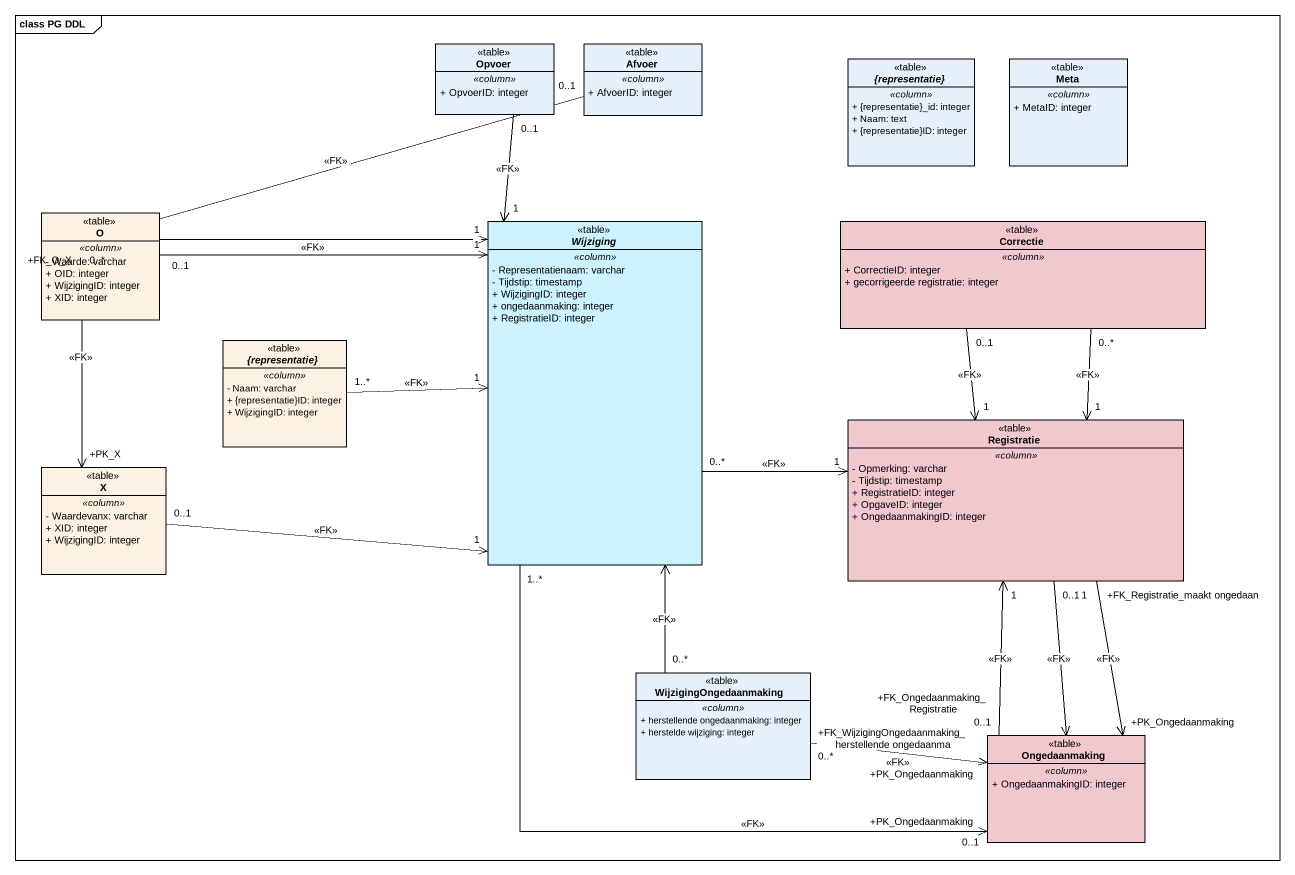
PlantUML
@startuml
mainframe class PG DDL
hide circle
hide empty members
skinparam classAttributeIconSize 0
class Opvoer <<table>> {
  .. <<column>> ..
  + OpvoerID: integer
}
class Afvoer <<table>> {
  .. <<column>> ..
  + AfvoerID: integer
}
abstract class "{representatie}" as representatie <<table>> {
  .. <<column>> ..
  + {representatie}_id: integer
  + Naam: text
  + {representatie}ID: integer
}
class Meta <<table>> {
  .. <<column>> ..
  + MetaID: integer
}
class "O" as O_ <<table>> #FCF2E3 {
  .. <<column>> ..
  - Waarde: varchar
  + OID: integer
  + WijzigingID: integer
  + XID: integer
}
abstract class Wijziging <<table>> #CCF2FE {
  .. <<column>> ..
  - Representatienaam: varchar
  - Tijdstip: timestamp
  + WijzigingID: integer
  + ongedaanmaking: integer
  + RegistratieID: integer
}
class Correctie <<table>> #F0C8CD {
  .. <<column>> ..
  + CorrectieID: integer
  + gecorrigeerde registratie: integer
}
abstract class "{representatie}" as representatie_2 <<table>> #FCF2E3 {
  .. <<column>> ..
  - Naam: varchar
  + {representatie}ID: integer
  + WijzigingID: integer
}
class Registratie <<table>> #F0C8CD {
  .. <<column>> ..
  - Opmerking: varchar
  - Tijdstip: timestamp
  + RegistratieID: integer
  + OpgaveID: integer
  + OngedaanmakingID: integer
}
class "X" as X_ <<table>> #FCF2E3 {
  .. <<column>> ..
  - Waardevanx: varchar
  + XID: integer
  + WijzigingID: integer
}
class WijzigingOngedaanmaking <<table>> {
  .. <<column>> ..
  + herstellende ongedaanmaking: integer
  + herstelde wijziging: integer
}
class Ongedaanmaking <<table>> #F0C8CD {
  .. <<column>> ..
  + OngedaanmakingID: integer
}
Opvoer "0..1" --> "1" Wijziging : <<FK>>
Afvoer "0..1" --> "1" Wijziging : <<FK>>
O_ "0..1" -right-> "1" Wijziging : <<FK>>
O_ "+FK_O_X\n0..*" --> "+PK_X" X_ : <<FK>>
Wijziging "0..*" -right-> "1" Registratie : <<FK>>
Wijziging "1..*" --> "+PK_Ongedaanmaking\n0..1" Ongedaanmaking : <<FK>>
Correctie "0..1" --> "1" Registratie : <<FK>>
Correctie "0..*" --> "1" Registratie : <<FK>>
representatie_2 "1..*" -right-> "1" Wijziging : <<FK>>
Registratie "+FK_Registratie_maakt ongedaan\n1" --> "+PK_Ongedaanmaking" Ongedaanmaking : <<FK>>
Registratie "0..1" --> Ongedaanmaking : <<FK>>
X_ "0..1" -right-> "1" Wijziging : <<FK>>
WijzigingOngedaanmaking "0..*" -up-> Wijziging : <<FK>>
WijzigingOngedaanmaking "+FK_WijzigingOngedaanmaking_herstellende ongedaanma\n0..*" -right-> "+PK_Ongedaanmaking" Ongedaanmaking : <<FK>>
Ongedaanmaking "+FK_Ongedaanmaking_Registratie\n0..1" -up-> "1" Registratie : <<FK>>
@enduml
